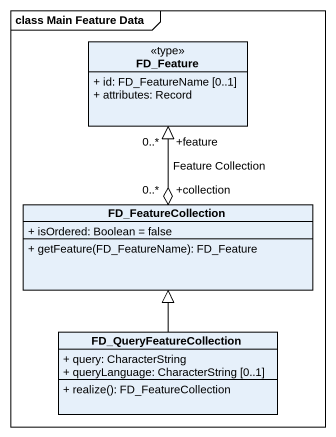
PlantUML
@startuml
mainframe class Main Feature Data
hide circle
hide empty members
skinparam classAttributeIconSize 0
class FD_Feature <<type>> {
  + id: FD_FeatureName [0..1]
  + attributes: Record
}
class FD_FeatureCollection {
  + isOrdered: Boolean = false
  + getFeature(FD_FeatureName): FD_Feature
}
class FD_QueryFeatureCollection {
  + query: CharacterString
  + queryLanguage: CharacterString [0..1]
  + realize(): FD_FeatureCollection
}
FD_FeatureCollection "+collection\n0..*" o-up-> "+feature\n0..*" FD_Feature : Feature Collection
FD_FeatureCollection .up.|> FD_Feature
FD_QueryFeatureCollection -up-|> FD_FeatureCollection
@enduml
